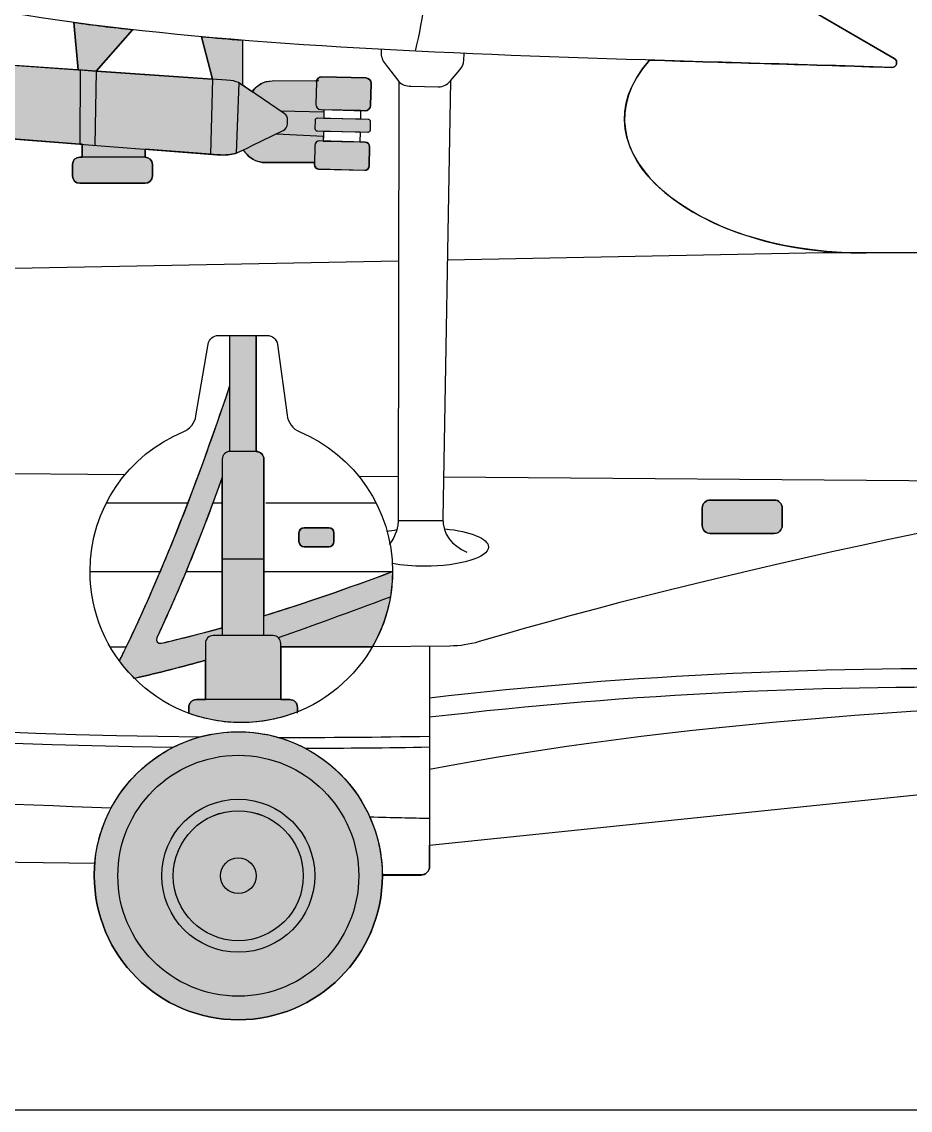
# Model space of a CAD drawing. Extents: x 65 to 351, y 40 to 244.
# Drawn here: x 127.58 to 141.74, y 197.93 to 215.28 of the extents above; entities that cross this region are included whole.
import ezdxf

# ---------------------------------------------------------------- set-up
doc = ezdxf.new("R2010")
doc.units = 0
doc.header["$MEASUREMENT"] = 0
doc.layers.add('4-VIEW', color=7, linetype='CONTINUOUS')
doc.layers.add('SOLIDS', color=7, linetype='CONTINUOUS')

# ---------------------------------------------------------------- blocks, each defined once
blk = doc.blocks.new('BLOCK_2')
at = {"layer": 'SOLIDS'}
h = blk.add_hatch(color=7, dxfattribs=at)
edge = h.paths.add_edge_path()
edge.add_spline(control_points=[(125.623, 214.233), (125.612, 214.202), (125.605, 214.171), (125.603, 214.138), (125.583, 213.863), (125.855, 213.616), (126.148, 213.529), (126.202, 213.513), (126.257, 213.502), (126.311, 213.498), (126.311, 213.498), (126.692, 213.469), (126.692, 213.469), (126.692, 213.469), (126.945, 213.449), (126.945, 213.449), (126.945, 213.449), (128.502, 213.329), (128.502, 213.329), (128.502, 213.329), (128.542, 213.326), (128.542, 213.326), (128.542, 213.326), (128.542, 213.121), (128.542, 213.121), (128.542, 213.121), (128.503, 213.121), (128.503, 213.121), (128.439, 213.121), (128.386, 213.068), (128.386, 213.004), (128.386, 213.004), (128.386, 212.821), (128.386, 212.821), (128.386, 212.757), (128.439, 212.704), (128.503, 212.704), (128.503, 212.704), (129.544, 212.704), (129.544, 212.704), (129.608, 212.704), (129.661, 212.757), (129.661, 212.821), (129.661, 212.821), (129.661, 213.004), (129.661, 213.004), (129.661, 213.068), (129.608, 213.121), (129.544, 213.121), (129.544, 213.121), (129.544, 213.248), (129.544, 213.248), (129.544, 213.248), (130.586, 213.168), (130.586, 213.168), (130.586, 213.168), (130.693, 213.159), (130.693, 213.159), (130.834, 213.149), (130.914, 213.157), (130.992, 213.184), (131.028, 213.197), (131.063, 213.213), (131.104, 213.233), (131.104, 213.233), (131.11, 213.236), (131.11, 213.236), (131.11, 213.236), (131.135, 213.199), (131.135, 213.199), (131.135, 213.199), (131.168, 213.163), (131.168, 213.163), (131.243, 213.08), (131.339, 213.036), (131.451, 213.036), (131.451, 213.036), (132.242, 213.035), (132.242, 213.035), (132.242, 213.035), (132.241, 213.004), (132.241, 213.004), (132.24, 212.963), (132.273, 212.928), (132.314, 212.927), (132.314, 212.927), (133.038, 212.91), (133.038, 212.91), (133.079, 212.909), (133.114, 212.942), (133.115, 212.983), (133.115, 212.983), (133.121, 213.286), (133.121, 213.286), (133.122, 213.327), (133.09, 213.361), (133.049, 213.362), (133.049, 213.362), (132.966, 213.364), (132.966, 213.364), (132.966, 213.364), (132.382, 213.378), (132.382, 213.378), (132.382, 213.378), (132.384, 213.454), (132.384, 213.454), (132.384, 213.454), (132.386, 213.531), (132.386, 213.531), (132.386, 213.531), (132.97, 213.518), (132.97, 213.518), (132.97, 213.518), (133.092, 213.514), (133.092, 213.514), (133.111, 213.514), (133.127, 213.53), (133.128, 213.549), (133.128, 213.549), (133.131, 213.692), (133.131, 213.692), (133.132, 213.711), (133.116, 213.728), (133.096, 213.728), (133.096, 213.728), (132.975, 213.731), (132.975, 213.731), (132.975, 213.731), (132.391, 213.744), (132.391, 213.744), (132.391, 213.744), (132.393, 213.843), (132.393, 213.843), (132.393, 213.843), (132.394, 213.876), (132.394, 213.876), (132.394, 213.876), (132.978, 213.863), (132.978, 213.863), (132.978, 213.863), (133.049, 213.861), (133.049, 213.861), (133.096, 213.86), (133.136, 213.898), (133.137, 213.945), (133.137, 213.945), (133.145, 214.296), (133.145, 214.296), (133.146, 214.343), (133.108, 214.383), (133.061, 214.384), (133.061, 214.384), (132.36, 214.4), (132.36, 214.4), (132.321, 214.401), (132.287, 214.376), (132.276, 214.34), (132.276, 214.34), (131.568, 214.336), (131.568, 214.336), (131.458, 214.335), (131.387, 214.301), (131.319, 214.241), (131.308, 214.231), (131.281, 214.196), (131.255, 214.161), (131.255, 214.161), (131.191, 214.205), (131.191, 214.205), (131.152, 214.231), (131.122, 214.253), (131.094, 214.271), (131.094, 214.271), (131.095, 214.984), (131.095, 214.984), (130.876, 215.002), (130.659, 215.021), (130.444, 215.04), (130.444, 215.04), (130.617, 214.365), (130.617, 214.365), (130.617, 214.365), (128.764, 214.493), (128.764, 214.493), (128.764, 214.493), (129.343, 215.152), (129.343, 215.152), (129.026, 215.188), (128.714, 215.226), (128.407, 215.267), (128.407, 215.267), (128.478, 214.512), (128.478, 214.512), (128.478, 214.512), (126.967, 214.617), (126.967, 214.617), (126.967, 214.617), (126.707, 214.635), (126.707, 214.635), (126.707, 214.635), (126.388, 214.657), (126.388, 214.657), (126.313, 214.662), (126.233, 214.654), (126.153, 214.635), (125.921, 214.579), (125.693, 214.429), (125.623, 214.233), (125.623, 214.233), (125.623, 214.233), (125.623, 214.233)], knot_values=[0, 0, 0, 0, 1, 1, 1, 2, 2, 2, 3, 3, 3, 4, 4, 4, 5, 5, 5, 6, 6, 6, 7, 7, 7, 8, 8, 8, 9, 9, 9, 10, 10, 10, 11, 11, 11, 12, 12, 12, 13, 13, 13, 14, 14, 14, 15, 15, 15, 16, 16, 16, 17, 17, 17, 18, 18, 18, 19, 19, 19, 20, 20, 20, 21, 21, 21, 22, 22, 22, 23, 23, 23, 24, 24, 24, 25, 25, 25, 26, 26, 26, 27, 27, 27, 28, 28, 28, 29, 29, 29, 30, 30, 30, 31, 31, 31, 32, 32, 32, 33, 33, 33, 34, 34, 34, 35, 35, 35, 36, 36, 36, 37, 37, 37, 38, 38, 38, 39, 39, 39, 40, 40, 40, 41, 41, 41, 42, 42, 42, 43, 43, 43, 44, 44, 44, 45, 45, 45, 46, 46, 46, 47, 47, 47, 48, 48, 48, 49, 49, 49, 50, 50, 50, 51, 51, 51, 52, 52, 52, 53, 53, 53, 54, 54, 54, 55, 55, 55, 56, 56, 56, 57, 57, 57, 58, 58, 58, 59, 59, 59, 60, 60, 60, 61, 61, 61, 62, 62, 62, 63, 63, 63, 64, 64, 64, 65, 65, 65, 66, 66, 66, 67, 67, 67, 68, 68, 68, 69, 69, 69, 70, 70, 70, 70], degree=3, periodic=1)
edge = h.paths.add_edge_path()
edge.add_spline(control_points=[(132.272, 214.316), (132.272, 214.324), (132.274, 214.332), (132.276, 214.34), (132.276, 214.34), (132.272, 214.316), (132.272, 214.316), (132.272, 214.316), (132.272, 214.316), (132.272, 214.316)], knot_values=[0, 0, 0, 0, 1, 1, 1, 2, 2, 2, 3, 3, 3, 3], degree=3, periodic=1)
edge = h.paths.add_edge_path()
edge.add_spline(control_points=[(131.035, 214.305), (131.055, 214.296), (131.074, 214.284), (131.094, 214.271), (131.094, 214.271), (131.093, 214.272), (131.092, 214.272), (131.092, 214.272), (131.035, 214.305), (131.035, 214.305), (131.035, 214.305), (131.035, 214.305), (131.035, 214.305)], knot_values=[0, 0, 0, 0, 1, 1, 1, 2, 2, 2, 3, 3, 3, 4, 4, 4, 4], degree=3, periodic=1)
h.paths.add_polyline_path([(128.764, 214.493), (128.478, 214.512), (128.509, 214.511)])
blk.add_lwpolyline([(128.764, 214.493), (128.478, 214.512), (128.509, 214.511), (128.764, 214.493)], dxfattribs=at)
for points, knots in [([(125.623, 214.233), (125.612, 214.202), (125.605, 214.171), (125.603, 214.138), (125.583, 213.863), (125.855, 213.616), (126.148, 213.529), (126.202, 213.513), (126.257, 213.502), (126.311, 213.498), (126.311, 213.498), (126.692, 213.469), (126.692, 213.469), (126.692, 213.469), (126.945, 213.449), (126.945, 213.449), (126.945, 213.449), (128.502, 213.329), (128.502, 213.329), (128.502, 213.329), (128.542, 213.326), (128.542, 213.326), (128.542, 213.326), (128.542, 213.121), (128.542, 213.121), (128.542, 213.121), (128.503, 213.121), (128.503, 213.121), (128.439, 213.121), (128.386, 213.068), (128.386, 213.004), (128.386, 213.004), (128.386, 212.821), (128.386, 212.821), (128.386, 212.757), (128.439, 212.704), (128.503, 212.704), (128.503, 212.704), (129.544, 212.704), (129.544, 212.704), (129.608, 212.704), (129.661, 212.757), (129.661, 212.821), (129.661, 212.821), (129.661, 213.004), (129.661, 213.004), (129.661, 213.068), (129.608, 213.121), (129.544, 213.121), (129.544, 213.121), (129.544, 213.248), (129.544, 213.248), (129.544, 213.248), (130.586, 213.168), (130.586, 213.168), (130.586, 213.168), (130.693, 213.159), (130.693, 213.159), (130.834, 213.149), (130.914, 213.157), (130.992, 213.184), (131.028, 213.197), (131.063, 213.213), (131.104, 213.233), (131.104, 213.233), (131.11, 213.236), (131.11, 213.236), (131.11, 213.236), (131.135, 213.199), (131.135, 213.199), (131.135, 213.199), (131.168, 213.163), (131.168, 213.163), (131.243, 213.08), (131.339, 213.036), (131.451, 213.036), (131.451, 213.036), (132.242, 213.035), (132.242, 213.035), (132.242, 213.035), (132.241, 213.004), (132.241, 213.004), (132.24, 212.963), (132.273, 212.928), (132.314, 212.927), (132.314, 212.927), (133.038, 212.91), (133.038, 212.91), (133.079, 212.909), (133.114, 212.942), (133.115, 212.983), (133.115, 212.983), (133.121, 213.286), (133.121, 213.286), (133.122, 213.327), (133.09, 213.361), (133.049, 213.362), (133.049, 213.362), (132.966, 213.364), (132.966, 213.364), (132.966, 213.364), (132.382, 213.378), (132.382, 213.378), (132.382, 213.378), (132.384, 213.454), (132.384, 213.454), (132.384, 213.454), (132.386, 213.531), (132.386, 213.531), (132.386, 213.531), (132.97, 213.518), (132.97, 213.518), (132.97, 213.518), (133.092, 213.514), (133.092, 213.514), (133.111, 213.514), (133.127, 213.53), (133.128, 213.549), (133.128, 213.549), (133.131, 213.692), (133.131, 213.692), (133.132, 213.711), (133.116, 213.728), (133.096, 213.728), (133.096, 213.728), (132.975, 213.731), (132.975, 213.731), (132.975, 213.731), (132.391, 213.744), (132.391, 213.744), (132.391, 213.744), (132.393, 213.843), (132.393, 213.843), (132.393, 213.843), (132.394, 213.876), (132.394, 213.876), (132.394, 213.876), (132.978, 213.863), (132.978, 213.863), (132.978, 213.863), (133.049, 213.861), (133.049, 213.861), (133.096, 213.86), (133.136, 213.898), (133.137, 213.945), (133.137, 213.945), (133.145, 214.296), (133.145, 214.296), (133.146, 214.343), (133.108, 214.383), (133.061, 214.384), (133.061, 214.384), (132.36, 214.4), (132.36, 214.4), (132.321, 214.401), (132.287, 214.376), (132.276, 214.34), (132.276, 214.34), (131.568, 214.336), (131.568, 214.336), (131.458, 214.335), (131.387, 214.301), (131.319, 214.241), (131.308, 214.231), (131.281, 214.196), (131.255, 214.161), (131.255, 214.161), (131.191, 214.205), (131.191, 214.205), (131.152, 214.231), (131.122, 214.253), (131.094, 214.271), (131.094, 214.271), (131.095, 214.984), (131.095, 214.984), (130.876, 215.002), (130.659, 215.021), (130.444, 215.04), (130.444, 215.04), (130.617, 214.365), (130.617, 214.365), (130.617, 214.365), (128.764, 214.493), (128.764, 214.493), (128.764, 214.493), (129.343, 215.152), (129.343, 215.152), (129.026, 215.188), (128.714, 215.226), (128.407, 215.267), (128.407, 215.267), (128.478, 214.512), (128.478, 214.512), (128.478, 214.512), (126.967, 214.617), (126.967, 214.617), (126.967, 214.617), (126.707, 214.635), (126.707, 214.635), (126.707, 214.635), (126.388, 214.657), (126.388, 214.657), (126.313, 214.662), (126.233, 214.654), (126.153, 214.635), (125.921, 214.579), (125.693, 214.429), (125.623, 214.233), (125.623, 214.233), (125.623, 214.233), (125.623, 214.233)], [0, 0, 0, 0, 1, 1, 1, 2, 2, 2, 3, 3, 3, 4, 4, 4, 5, 5, 5, 6, 6, 6, 7, 7, 7, 8, 8, 8, 9, 9, 9, 10, 10, 10, 11, 11, 11, 12, 12, 12, 13, 13, 13, 14, 14, 14, 15, 15, 15, 16, 16, 16, 17, 17, 17, 18, 18, 18, 19, 19, 19, 20, 20, 20, 21, 21, 21, 22, 22, 22, 23, 23, 23, 24, 24, 24, 25, 25, 25, 26, 26, 26, 27, 27, 27, 28, 28, 28, 29, 29, 29, 30, 30, 30, 31, 31, 31, 32, 32, 32, 33, 33, 33, 34, 34, 34, 35, 35, 35, 36, 36, 36, 37, 37, 37, 38, 38, 38, 39, 39, 39, 40, 40, 40, 41, 41, 41, 42, 42, 42, 43, 43, 43, 44, 44, 44, 45, 45, 45, 46, 46, 46, 47, 47, 47, 48, 48, 48, 49, 49, 49, 50, 50, 50, 51, 51, 51, 52, 52, 52, 53, 53, 53, 54, 54, 54, 55, 55, 55, 56, 56, 56, 57, 57, 57, 58, 58, 58, 59, 59, 59, 60, 60, 60, 61, 61, 61, 62, 62, 62, 63, 63, 63, 64, 64, 64, 65, 65, 65, 66, 66, 66, 67, 67, 67, 68, 68, 68, 69, 69, 69, 70, 70, 70, 70]), ([(131.035, 214.305), (131.055, 214.296), (131.074, 214.284), (131.094, 214.271), (131.094, 214.271), (131.093, 214.272), (131.092, 214.272), (131.092, 214.272), (131.035, 214.305), (131.035, 214.305), (131.035, 214.305), (131.035, 214.305), (131.035, 214.305)], [0, 0, 0, 0, 1, 1, 1, 2, 2, 2, 3, 3, 3, 4, 4, 4, 4]), ([(132.272, 214.316), (132.272, 214.324), (132.274, 214.332), (132.276, 214.34), (132.276, 214.34), (132.272, 214.316), (132.272, 214.316), (132.272, 214.316), (132.272, 214.316), (132.272, 214.316)], [0, 0, 0, 0, 1, 1, 1, 2, 2, 2, 3, 3, 3, 3])]:
    blk.add_open_spline(points, degree=3, knots=knots, dxfattribs=at)

msp = doc.modelspace()

# ---------------------------------------------------------------- hatches: boundary and pattern name
at = {"layer": 'SOLIDS'}
h = msp.add_hatch(color=7, dxfattribs=at)
edge = h.paths.add_edge_path()
edge.add_spline(control_points=[(130.773, 208.018), (130.773, 208.018), (130.773, 207.612), (130.773, 207.612), (130.773, 207.612), (130.773, 206.721), (130.773, 206.721), (130.773, 206.721), (130.773, 206.52), (130.773, 206.52), (130.773, 206.52), (130.773, 205.617), (130.773, 205.617), (130.471, 205.537), (130.082, 205.439), (129.799, 205.374), (129.749, 205.363), (129.707, 205.414), (129.729, 205.46), (129.896, 205.814), (130.05, 206.167), (130.197, 206.52), (130.346, 206.883), (130.487, 207.246), (130.624, 207.612), (130.674, 207.747), (130.724, 207.882), (130.773, 208.018), (130.773, 208.018), (130.773, 208.018), (130.773, 208.018)], knot_values=[0, 0, 0, 0, 1, 1, 1, 2, 2, 2, 3, 3, 3, 4, 4, 4, 5, 5, 5, 6, 6, 6, 7, 7, 7, 8, 8, 8, 9, 9, 9, 10, 10, 10, 10], degree=3, periodic=1)
edge = h.paths.add_edge_path()
edge.add_spline(control_points=[(130.506, 205.103), (130.506, 205.103), (130.504, 204.476), (130.504, 204.476), (130.504, 204.476), (130.362, 204.476), (130.362, 204.476), (130.295, 204.476), (130.24, 204.421), (130.24, 204.353), (130.24, 204.353), (130.24, 204.258), (130.24, 204.258), (130.5, 204.162), (130.782, 204.109), (131.076, 204.109), (131.392, 204.109), (131.694, 204.17), (131.971, 204.281), (131.971, 204.281), (131.971, 204.353), (131.971, 204.353), (131.971, 204.421), (131.915, 204.476), (131.848, 204.476), (131.848, 204.476), (131.706, 204.476), (131.706, 204.476), (131.706, 204.476), (131.706, 205.316), (131.706, 205.316), (131.706, 205.316), (133.16, 205.316), (133.16, 205.316), (133.16, 205.316), (133.164, 205.316), (133.164, 205.316), (133.304, 205.558), (133.403, 205.828), (133.452, 206.114), (133.474, 206.245), (133.486, 206.379), (133.486, 206.516), (132.768, 206.249), (132.108, 206.018), (131.437, 205.813), (131.437, 205.813), (131.437, 206.52), (131.437, 206.52), (131.437, 206.52), (131.437, 206.721), (131.437, 206.721), (131.437, 206.721), (131.437, 208.306), (131.437, 208.306), (131.437, 208.374), (131.382, 208.429), (131.314, 208.429), (131.314, 208.429), (131.314, 210.281), (131.314, 210.281), (131.314, 210.281), (130.896, 210.281), (130.896, 210.281), (130.896, 210.281), (130.896, 209.483), (130.896, 209.483), (130.686, 208.858), (130.465, 208.234), (130.227, 207.612), (130.086, 207.247), (129.94, 206.883), (129.786, 206.52), (129.616, 206.117), (129.435, 205.716), (129.243, 205.316), (129.207, 205.241), (129.171, 205.166), (129.134, 205.092), (129.206, 204.994), (129.286, 204.901), (129.372, 204.815), (129.78, 204.907), (130.152, 205.003), (130.506, 205.103)], knot_values=[0, 0, 0, 0, 1, 1, 1, 2, 2, 2, 3, 3, 3, 4, 4, 4, 5, 5, 5, 6, 6, 6, 7, 7, 7, 8, 8, 8, 9, 9, 9, 10, 10, 10, 11, 11, 11, 12, 12, 12, 13, 13, 13, 14, 14, 14, 15, 15, 15, 16, 16, 16, 17, 17, 17, 18, 18, 18, 19, 19, 19, 20, 20, 20, 21, 21, 21, 22, 22, 22, 23, 23, 23, 24, 24, 24, 25, 25, 25, 26, 26, 26, 27, 27, 27, 28, 28, 28, 28], degree=3, periodic=1)
h = msp.add_hatch(color=7, dxfattribs=at)
edge = h.paths.add_edge_path()
edge.add_spline(control_points=[(139.57, 207.657), (139.57, 207.657), (138.55, 207.657), (138.55, 207.657), (138.48, 207.657), (138.423, 207.6), (138.423, 207.53), (138.423, 207.53), (138.423, 207.25), (138.423, 207.25), (138.423, 207.181), (138.48, 207.123), (138.55, 207.123), (138.55, 207.123), (139.57, 207.123), (139.57, 207.123), (139.64, 207.123), (139.697, 207.181), (139.697, 207.25), (139.697, 207.25), (139.697, 207.53), (139.697, 207.53), (139.697, 207.6), (139.64, 207.657), (139.57, 207.657)], knot_values=[0, 0, 0, 0, 1, 1, 1, 2, 2, 2, 3, 3, 3, 4, 4, 4, 5, 5, 5, 6, 6, 6, 7, 7, 7, 8, 8, 8, 8], degree=3, periodic=1)
h = msp.add_hatch(color=7, dxfattribs=at)
edge = h.paths.add_edge_path()
edge.add_spline(control_points=[(132.469, 207.216), (132.469, 207.216), (132.078, 207.216), (132.078, 207.216), (132.032, 207.216), (131.995, 207.178), (131.995, 207.132), (131.995, 207.132), (131.995, 206.995), (131.995, 206.995), (131.995, 206.949), (132.032, 206.911), (132.078, 206.911), (132.078, 206.911), (132.469, 206.911), (132.469, 206.911), (132.516, 206.911), (132.553, 206.949), (132.553, 206.995), (132.553, 206.995), (132.553, 207.132), (132.553, 207.132), (132.553, 207.178), (132.516, 207.216), (132.469, 207.216)], knot_values=[0, 0, 0, 0, 1, 1, 1, 2, 2, 2, 3, 3, 3, 4, 4, 4, 5, 5, 5, 6, 6, 6, 7, 7, 7, 8, 8, 8, 8], degree=3, periodic=1)
h = msp.add_hatch(color=7, dxfattribs=at)
edge = h.paths.add_edge_path()
edge.add_spline(control_points=[(131.029, 203.964), (130.818, 203.964), (130.613, 203.935), (130.419, 203.882), (130.269, 203.841), (130.126, 203.785), (129.99, 203.716), (129.57, 203.502), (129.225, 203.164), (129.003, 202.75), (128.861, 202.483), (128.769, 202.185), (128.742, 201.869), (128.736, 201.803), (128.733, 201.736), (128.733, 201.668), (128.733, 200.401), (129.761, 199.373), (131.029, 199.373), (132.296, 199.373), (133.324, 200.401), (133.324, 201.668), (133.324, 201.672), (133.324, 201.676), (133.324, 201.68), (133.322, 202.011), (133.25, 202.325), (133.123, 202.608), (132.912, 203.078), (132.548, 203.463), (132.094, 203.701), (131.96, 203.773), (131.817, 203.83), (131.668, 203.873), (131.465, 203.932), (131.251, 203.964), (131.029, 203.964)], knot_values=[0, 0, 0, 0, 1, 1, 1, 2, 2, 2, 3, 3, 3, 4, 4, 4, 5, 5, 5, 6, 6, 6, 7, 7, 7, 8, 8, 8, 9, 9, 9, 10, 10, 10, 11, 11, 11, 12, 12, 12, 12], degree=3, periodic=1)
h = msp.add_hatch(color=7, dxfattribs=at)
edge = h.paths.add_edge_path()
edge.add_spline(control_points=[(131.029, 202.704), (130.456, 202.704), (129.993, 202.241), (129.993, 201.668), (129.993, 201.096), (130.456, 200.633), (131.029, 200.633), (131.601, 200.633), (132.064, 201.096), (132.064, 201.668), (132.064, 202.241), (131.601, 202.704), (131.029, 202.704)], knot_values=[0, 0, 0, 0, 1, 1, 1, 2, 2, 2, 3, 3, 3, 4, 4, 4, 4], degree=3, periodic=1)

# ---------------------------------------------------------------- linework, layer by layer
at = {"layer": '4-VIEW', "color": 7}
for points in [[(128.407, 215.268), (128.478, 214.513)], [(128.764, 214.493), (129.343, 215.152)], [(130.444, 215.041), (130.617, 214.365)], [(131.095, 214.985), (131.094, 214.271)], [(128.509, 214.511), (128.502, 213.329)], [(128.764, 214.493), (128.742, 213.311)], [(130.617, 214.365), (130.585, 213.168)], [(131.035, 214.306), (130.992, 213.185)], [(131.701, 213.859), (132.393, 213.843)], [(132.394, 213.877), (132.391, 213.745)], [(132.977, 213.863), (132.974, 213.731)], [(131.635, 213.493), (132.384, 213.455)], [(132.386, 213.531), (132.382, 213.378)], [(132.969, 213.518), (132.966, 213.364)], [(128.542, 213.326), (128.542, 213.121)], [(129.544, 213.121), (129.544, 213.249)], [(133.584, 211.465), (126.905, 211.336)], [(143.274, 211.597), (140.343, 211.594), (134.36, 211.48)], [(130.896, 208.43), (130.896, 210.281)], [(131.314, 208.43), (131.314, 210.281)], [(126.844, 208.084), (129.227, 208.066)], [(132.948, 208.037), (133.576, 208.032)], [(134.299, 208.026), (142.39, 207.963)], [(128.927, 207.612), (130.227, 207.612)], [(130.623, 207.612), (130.773, 207.612)], [(131.466, 207.612), (133.222, 207.612)], [(133.574, 207.333), (134.288, 207.333)], [(130.773, 206.721), (131.437, 206.721)], [(128.666, 206.52), (129.786, 206.52)], [(130.197, 206.52), (130.773, 206.52)], [(131.437, 206.52), (133.486, 206.52)], [(128.988, 205.316), (129.243, 205.316)], [(131.706, 205.316), (133.16, 205.316)], [(181.752, 197.932), (103.375, 197.932)]]:
    msp.add_lwpolyline(points, dxfattribs=at)
for points, knots in [([(137.387, 216.808), (137.659, 216.781), (137.887, 216.784), (138.132, 216.641), (138.132, 216.641), (141.482, 214.694), (141.482, 214.694), (141.551, 214.654), (141.52, 214.548), (141.441, 214.55), (135.144, 214.769), (127.85, 214.757), (123.786, 216.339), (123.267, 216.541), (124.186, 217.421), (124.94, 218.034)], [0, 0, 0, 0, 1, 1, 1, 2, 2, 2, 3, 3, 3, 4, 4, 4, 5, 5, 5, 5]), ([(133.306, 214.838), (133.306, 214.838), (133.306, 214.773), (133.306, 214.773), (133.306, 214.7), (133.339, 214.644), (133.384, 214.587), (133.384, 214.587), (133.589, 214.326), (133.589, 214.326), (133.634, 214.269), (133.704, 214.253), (133.777, 214.251), (133.777, 214.251), (134.215, 214.243), (134.215, 214.243), (134.293, 214.241), (134.36, 214.275), (134.41, 214.335), (134.41, 214.335), (134.56, 214.512), (134.56, 214.512), (134.599, 214.558), (134.619, 214.609), (134.622, 214.669), (134.622, 214.669), (134.626, 214.774), (134.626, 214.774)], [0, 0, 0, 0, 1, 1, 1, 2, 2, 2, 3, 3, 3, 4, 4, 4, 5, 5, 5, 6, 6, 6, 7, 7, 7, 8, 8, 8, 9, 9, 9, 9]), ([(125.603, 214.138), (125.626, 214.451), (126.062, 214.68), (126.387, 214.657), (126.387, 214.657), (130.842, 214.35), (130.842, 214.35), (131.019, 214.337), (131.05, 214.301), (131.191, 214.205), (131.191, 214.205), (131.761, 213.818), (131.761, 213.818), (131.797, 213.794), (131.816, 213.756), (131.815, 213.712), (131.815, 213.712), (131.812, 213.651), (131.812, 213.651), (131.811, 213.605), (131.785, 213.565), (131.743, 213.545), (131.743, 213.545), (131.249, 213.307), (131.249, 213.307), (131.009, 213.19), (130.966, 213.139), (130.693, 213.16), (130.693, 213.16), (126.311, 213.498), (126.311, 213.498), (125.967, 213.525), (125.579, 213.812), (125.603, 214.138), (125.603, 214.138), (125.603, 214.138), (125.603, 214.138)], [0, 0, 0, 0, 1, 1, 1, 2, 2, 2, 3, 3, 3, 4, 4, 4, 5, 5, 5, 6, 6, 6, 7, 7, 7, 8, 8, 8, 9, 9, 9, 10, 10, 10, 11, 11, 11, 12, 12, 12, 12]), ([(131.253, 214.174), (131.344, 214.276), (131.422, 214.335), (131.568, 214.336), (131.568, 214.336), (132.311, 214.341), (132.311, 214.341)], [0, 0, 0, 0, 1, 1, 1, 2, 2, 2, 2]), ([(132.36, 214.4), (132.36, 214.4), (133.061, 214.384), (133.061, 214.384), (133.108, 214.383), (133.146, 214.343), (133.145, 214.296), (133.145, 214.296), (133.137, 213.946), (133.137, 213.946), (133.136, 213.898), (133.096, 213.86), (133.049, 213.861), (133.049, 213.861), (132.348, 213.878), (132.348, 213.878), (132.3, 213.879), (132.263, 213.919), (132.264, 213.966), (132.264, 213.966), (132.272, 214.316), (132.272, 214.316), (132.273, 214.364), (132.313, 214.402), (132.36, 214.4), (132.36, 214.4), (132.36, 214.4), (132.36, 214.4)], [0, 0, 0, 0, 1, 1, 1, 2, 2, 2, 3, 3, 3, 4, 4, 4, 5, 5, 5, 6, 6, 6, 7, 7, 7, 8, 8, 8, 9, 9, 9, 9]), ([(133.589, 214.326), (133.589, 214.326), (133.575, 207.384), (133.575, 207.384), (133.575, 207.19), (133.55, 207.12), (133.433, 206.949)], [0, 0, 0, 0, 1, 1, 1, 2, 2, 2, 2]), ([(134.41, 214.335), (134.41, 214.335), (134.288, 207.369), (134.288, 207.369), (134.283, 207.109), (134.431, 206.933), (134.671, 206.828)], [0, 0, 0, 0, 1, 1, 1, 2, 2, 2, 2]), ([(132.289, 213.534), (132.289, 213.534), (133.092, 213.515), (133.092, 213.515), (133.111, 213.515), (133.127, 213.53), (133.128, 213.549), (133.128, 213.549), (133.131, 213.692), (133.131, 213.692), (133.131, 213.712), (133.116, 213.728), (133.096, 213.728), (133.096, 213.728), (132.294, 213.747), (132.294, 213.747), (132.274, 213.747), (132.258, 213.732), (132.258, 213.713), (132.258, 213.713), (132.254, 213.57), (132.254, 213.57), (132.254, 213.55), (132.269, 213.534), (132.289, 213.534), (132.289, 213.534), (132.289, 213.534), (132.289, 213.534)], [0, 0, 0, 0, 1, 1, 1, 2, 2, 2, 3, 3, 3, 4, 4, 4, 5, 5, 5, 6, 6, 6, 7, 7, 7, 8, 8, 8, 9, 9, 9, 9]), ([(132.325, 213.379), (132.325, 213.379), (133.049, 213.362), (133.049, 213.362), (133.09, 213.361), (133.122, 213.327), (133.121, 213.286), (133.121, 213.286), (133.114, 212.983), (133.114, 212.983), (133.113, 212.943), (133.079, 212.91), (133.038, 212.911), (133.038, 212.911), (132.314, 212.927), (132.314, 212.927), (132.273, 212.929), (132.24, 212.963), (132.241, 213.004), (132.241, 213.004), (132.248, 213.307), (132.248, 213.307), (132.249, 213.348), (132.283, 213.38), (132.325, 213.379), (132.325, 213.379), (132.325, 213.379), (132.325, 213.379)], [0, 0, 0, 0, 1, 1, 1, 2, 2, 2, 3, 3, 3, 4, 4, 4, 5, 5, 5, 6, 6, 6, 7, 7, 7, 8, 8, 8, 9, 9, 9, 9]), ([(131.104, 213.234), (131.104, 213.234), (131.168, 213.163), (131.168, 213.163), (131.242, 213.08), (131.339, 213.037), (131.451, 213.036), (131.451, 213.036), (132.242, 213.032), (132.242, 213.032)], [0, 0, 0, 0, 1, 1, 1, 2, 2, 2, 3, 3, 3, 3]), ([(128.503, 213.121), (128.503, 213.121), (129.544, 213.121), (129.544, 213.121), (129.608, 213.121), (129.661, 213.069), (129.661, 213.004), (129.661, 213.004), (129.661, 212.821), (129.661, 212.821), (129.661, 212.757), (129.608, 212.705), (129.544, 212.705), (129.544, 212.705), (128.503, 212.705), (128.503, 212.705), (128.438, 212.705), (128.386, 212.757), (128.386, 212.821), (128.386, 212.821), (128.386, 213.004), (128.386, 213.004), (128.386, 213.069), (128.438, 213.121), (128.503, 213.121), (128.503, 213.121), (128.503, 213.121), (128.503, 213.121)], [0, 0, 0, 0, 1, 1, 1, 2, 2, 2, 3, 3, 3, 4, 4, 4, 5, 5, 5, 6, 6, 6, 7, 7, 7, 8, 8, 8, 9, 9, 9, 9]), ([(134.076, 202.158), (134.076, 202.158), (152.681, 204.081), (152.681, 204.081), (152.83, 204.096), (152.942, 204.219), (152.943, 204.368), (152.943, 204.368), (153.001, 210.742), (153.001, 210.742)], [0, 0, 0, 0, 1, 1, 1, 2, 2, 2, 3, 3, 3, 3]), ([(110.708, 210.43), (110.708, 210.43), (105.719, 210.399), (105.719, 210.399), (105.179, 210.396), (105.368, 209.127), (104.878, 208.886), (104.424, 208.662), (104.003, 208.422), (103.617, 208.163), (103.49, 208.078), (103.44, 207.92), (103.496, 207.777), (103.667, 207.34), (103.847, 206.94), (104.037, 206.575), (104.054, 206.543), (104.086, 206.524), (104.123, 206.526), (109.222, 206.747), (115.985, 204.053), (130.419, 203.882)], [0, 0, 0, 0, 1, 1, 1, 2, 2, 2, 3, 3, 3, 4, 4, 4, 5, 5, 5, 6, 6, 6, 7, 7, 7, 7]), ([(167.118, 210.465), (155.223, 209.737), (142.361, 207.624), (134.867, 205.4), (134.707, 205.352), (134.565, 205.331), (134.399, 205.329), (134.399, 205.329), (133.16, 205.316), (133.16, 205.316)], [0, 0, 0, 0, 1, 1, 1, 2, 2, 2, 3, 3, 3, 3]), ([(131.076, 204.109), (132.407, 204.109), (133.486, 205.189), (133.486, 206.52), (133.486, 207.519), (132.877, 208.377), (132.01, 208.742), (131.895, 208.79), (131.822, 208.889), (131.806, 209.011), (131.806, 209.011), (131.652, 210.135), (131.652, 210.135), (131.641, 210.219), (131.57, 210.281), (131.485, 210.281), (131.485, 210.281), (130.714, 210.281), (130.714, 210.281), (130.631, 210.281), (130.561, 210.222), (130.547, 210.14), (130.547, 210.14), (130.354, 209.001), (130.354, 209.001), (130.334, 208.883), (130.261, 208.791), (130.15, 208.745), (129.279, 208.382), (128.666, 207.523), (128.666, 206.52), (128.666, 205.189), (129.745, 204.109), (131.076, 204.109), (131.076, 204.109), (131.076, 204.109), (131.076, 204.109)], [0, 0, 0, 0, 1, 1, 1, 2, 2, 2, 3, 3, 3, 4, 4, 4, 5, 5, 5, 6, 6, 6, 7, 7, 7, 8, 8, 8, 9, 9, 9, 10, 10, 10, 11, 11, 11, 12, 12, 12, 12]), ([(131.437, 205.495), (131.437, 205.495), (131.437, 208.307), (131.437, 208.307), (131.437, 208.375), (131.382, 208.43), (131.314, 208.43), (131.314, 208.43), (130.896, 208.43), (130.896, 208.43), (130.828, 208.43), (130.773, 208.375), (130.773, 208.307), (130.773, 208.307), (130.773, 205.495), (130.773, 205.495)], [0, 0, 0, 0, 1, 1, 1, 2, 2, 2, 3, 3, 3, 4, 4, 4, 5, 5, 5, 5]), ([(130.773, 208.019), (130.46, 207.157), (130.13, 206.313), (129.729, 205.46), (129.707, 205.414), (129.748, 205.363), (129.799, 205.374), (130.13, 205.451), (130.449, 205.532), (130.762, 205.618)], [0, 0, 0, 0, 1, 1, 1, 2, 2, 2, 3, 3, 3, 3]), ([(138.55, 207.657), (138.55, 207.657), (139.57, 207.657), (139.57, 207.657), (139.64, 207.657), (139.697, 207.6), (139.697, 207.53), (139.697, 207.53), (139.697, 207.251), (139.697, 207.251), (139.697, 207.181), (139.64, 207.124), (139.57, 207.124), (139.57, 207.124), (138.55, 207.124), (138.55, 207.124), (138.48, 207.124), (138.423, 207.181), (138.423, 207.251), (138.423, 207.251), (138.423, 207.53), (138.423, 207.53), (138.423, 207.6), (138.48, 207.657), (138.55, 207.657), (138.55, 207.657), (138.55, 207.657), (138.55, 207.657)], [0, 0, 0, 0, 1, 1, 1, 2, 2, 2, 3, 3, 3, 4, 4, 4, 5, 5, 5, 6, 6, 6, 7, 7, 7, 8, 8, 8, 9, 9, 9, 9]), ([(132.078, 207.216), (132.078, 207.216), (132.469, 207.216), (132.469, 207.216), (132.515, 207.216), (132.553, 207.178), (132.553, 207.133), (132.553, 207.133), (132.553, 206.995), (132.553, 206.995), (132.553, 206.949), (132.515, 206.912), (132.469, 206.912), (132.469, 206.912), (132.078, 206.912), (132.078, 206.912), (132.032, 206.912), (131.995, 206.949), (131.995, 206.995), (131.995, 206.995), (131.995, 207.133), (131.995, 207.133), (131.995, 207.178), (132.032, 207.216), (132.078, 207.216), (132.078, 207.216), (132.078, 207.216), (132.078, 207.216)], [0, 0, 0, 0, 1, 1, 1, 2, 2, 2, 3, 3, 3, 4, 4, 4, 5, 5, 5, 6, 6, 6, 7, 7, 7, 8, 8, 8, 9, 9, 9, 9]), ([(134.321, 207.198), (134.725, 207.157), (135.016, 207.043), (135.016, 206.908), (135.016, 206.739), (134.559, 206.602), (133.996, 206.602), (133.81, 206.602), (133.636, 206.617), (133.486, 206.643)], [0, 0, 0, 0, 1, 1, 1, 2, 2, 2, 3, 3, 3, 3]), ([(109.31, 203.944), (111.317, 203.525), (113.401, 203.22), (115.514, 202.96), (115.568, 202.954), (115.607, 202.909), (115.608, 202.855), (115.608, 202.855), (115.623, 202.069), (115.623, 202.069), (115.625, 202.005), (115.571, 201.954), (115.506, 201.96), (113.649, 202.123), (110.769, 202.277), (109.119, 202.74), (106.751, 203.405), (105.295, 204.382), (104.228, 206.227), (104.194, 206.288), (104.235, 206.363), (104.305, 206.366), (109.343, 206.545), (115.952, 203.934), (129.99, 203.716)], [0, 0, 0, 0, 1, 1, 1, 2, 2, 2, 3, 3, 3, 4, 4, 4, 5, 5, 5, 6, 6, 6, 7, 7, 7, 8, 8, 8, 8]), ([(131.706, 204.477), (131.706, 204.477), (131.706, 205.372), (131.706, 205.372), (131.706, 205.44), (131.651, 205.495), (131.583, 205.495), (131.583, 205.495), (130.627, 205.495), (130.627, 205.495), (130.559, 205.495), (130.504, 205.44), (130.504, 205.372), (130.504, 205.372), (130.504, 204.477), (130.504, 204.477)], [0, 0, 0, 0, 1, 1, 1, 2, 2, 2, 3, 3, 3, 4, 4, 4, 5, 5, 5, 5]), ([(134.076, 205.326), (134.076, 205.326), (134.076, 201.819), (134.076, 201.819), (134.076, 201.743), (134.014, 201.681), (133.937, 201.681), (133.937, 201.681), (133.323, 201.681), (133.323, 201.681)], [0, 0, 0, 0, 1, 1, 1, 2, 2, 2, 3, 3, 3, 3]), ([(131.971, 204.259), (131.971, 204.259), (131.971, 204.354), (131.971, 204.354), (131.971, 204.422), (131.915, 204.477), (131.848, 204.477), (131.848, 204.477), (130.362, 204.477), (130.362, 204.477), (130.295, 204.477), (130.24, 204.422), (130.24, 204.354), (130.24, 204.354), (130.24, 204.259), (130.24, 204.259)], [0, 0, 0, 0, 1, 1, 1, 2, 2, 2, 3, 3, 3, 4, 4, 4, 5, 5, 5, 5]), ([(131.029, 199.374), (132.296, 199.374), (133.323, 200.401), (133.323, 201.669), (133.323, 202.936), (132.296, 203.964), (131.029, 203.964), (129.761, 203.964), (128.733, 202.936), (128.733, 201.669), (128.733, 200.401), (129.761, 199.374), (131.029, 199.374), (131.029, 199.374), (131.029, 199.374), (131.029, 199.374)], [0, 0, 0, 0, 1, 1, 1, 2, 2, 2, 3, 3, 3, 4, 4, 4, 5, 5, 5, 5]), ([(131.029, 199.749), (132.088, 199.749), (132.948, 200.609), (132.948, 201.669), (132.948, 202.729), (132.088, 203.589), (131.029, 203.589), (129.968, 203.589), (129.109, 202.729), (129.109, 201.669), (129.109, 200.609), (129.968, 199.749), (131.029, 199.749), (131.029, 199.749), (131.029, 199.749), (131.029, 199.749)], [0, 0, 0, 0, 1, 1, 1, 2, 2, 2, 3, 3, 3, 4, 4, 4, 5, 5, 5, 5]), ([(131.029, 200.45), (131.702, 200.45), (132.247, 200.996), (132.247, 201.669), (132.247, 202.342), (131.702, 202.888), (131.029, 202.888), (130.355, 202.888), (129.809, 202.342), (129.809, 201.669), (129.809, 200.996), (130.355, 200.45), (131.029, 200.45), (131.029, 200.45), (131.029, 200.45), (131.029, 200.45)], [0, 0, 0, 0, 1, 1, 1, 2, 2, 2, 3, 3, 3, 4, 4, 4, 5, 5, 5, 5]), ([(131.029, 200.633), (131.6, 200.633), (132.064, 201.097), (132.064, 201.669), (132.064, 202.241), (131.6, 202.705), (131.029, 202.705), (130.456, 202.705), (129.993, 202.241), (129.993, 201.669), (129.993, 201.097), (130.456, 200.633), (131.029, 200.633), (131.029, 200.633), (131.029, 200.633), (131.029, 200.633)], [0, 0, 0, 0, 1, 1, 1, 2, 2, 2, 3, 3, 3, 4, 4, 4, 5, 5, 5, 5]), ([(131.029, 201.384), (131.185, 201.384), (131.313, 201.512), (131.313, 201.669), (131.313, 201.826), (131.185, 201.953), (131.029, 201.953), (130.871, 201.953), (130.744, 201.826), (130.744, 201.669), (130.744, 201.512), (130.871, 201.384), (131.029, 201.384), (131.029, 201.384), (131.029, 201.384), (131.029, 201.384)], [0, 0, 0, 0, 1, 1, 1, 2, 2, 2, 3, 3, 3, 4, 4, 4, 5, 5, 5, 5])]:
    msp.add_open_spline(points, degree=3, knots=knots, dxfattribs=at)
for points in [[(134.114, 216.456), (134.052, 215.907), (133.976, 215.359), (133.846, 214.81)], [(137.58, 214.668), (136.273, 213.178), (138.392, 211.557), (141.034, 211.595)], [(129.134, 205.092), (129.848, 206.54), (130.399, 208.009), (130.896, 209.483)], [(133.395, 207.155), (133.447, 207.167), (133.501, 207.177), (133.559, 207.185)], [(131.43, 205.812), (132.103, 206.017), (132.765, 206.249), (133.486, 206.517)], [(131.668, 205.467), (132.237, 205.661), (132.803, 205.874), (133.452, 206.115)], [(134.076, 204.504), (140.583, 205.269), (146.815, 205.012), (152.943, 204.368)], [(129.372, 204.816), (129.779, 204.908), (130.152, 205.003), (130.505, 205.103)], [(134.076, 204.199), (140.583, 204.964), (146.591, 204.731), (152.718, 204.087)], [(134.076, 203.366), (137.715, 204.083), (142.78, 204.47), (147.74, 204.509)], [(131.668, 203.874), (132.455, 203.872), (133.244, 203.878), (134.076, 203.893)], [(132.094, 203.702), (132.746, 203.703), (133.393, 203.709), (134.076, 203.721)], [(120.28, 203.175), (122.055, 203.045), (125.741, 202.876), (129.003, 202.75)], [(133.123, 202.609), (133.486, 202.598), (133.797, 202.591), (134.076, 202.585)], [(115.62, 202.232), (119.986, 202.026), (124.362, 201.926), (128.742, 201.869)]]:
    msp.add_open_spline(points, degree=3, dxfattribs=at)
at = {"layer": 'SOLIDS'}
for points, knots in [([(121.557, 211.777), (121.561, 211.777), (121.565, 211.777), (121.569, 211.777), (123.314, 211.776), (123.751, 212.749), (124.096, 214.235), (123.902, 214.236), (123.708, 214.238), (123.513, 214.24), (123.513, 214.24), (123.512, 214.091), (123.512, 214.091), (123.508, 213.696), (123.185, 213.376), (122.79, 213.376), (122.79, 213.376), (121.725, 213.376), (121.725, 213.376), (121.725, 213.376), (121.516, 213.376), (121.516, 213.376), (121.119, 213.376), (120.795, 213.701), (120.795, 214.098), (120.795, 214.098), (120.795, 214.3), (120.795, 214.3), (120.153, 214.321), (119.513, 214.348), (118.877, 214.382), (118.706, 214.391), (118.535, 214.4), (118.364, 214.41), (117.909, 214.436), (117.536, 214.812), (117.538, 215.269), (117.538, 215.269), (117.546, 217.154), (117.546, 217.154), (117.546, 217.154), (117.272, 217.154), (117.272, 217.154), (117.272, 217.095), (117.224, 217.048), (117.165, 217.048), (117.165, 217.048), (117.111, 217.048), (117.111, 217.048), (117.169, 216.017), (116.977, 214.539), (116.798, 213.476), (116.795, 213.455), (116.738, 213.455), (116.737, 213.475), (116.643, 214.525), (116.479, 215.804), (116.611, 217.048), (116.553, 217.048), (116.505, 217.095), (116.505, 217.154), (116.505, 217.154), (116.505, 217.175), (116.505, 217.175), (116.505, 217.175), (115.821, 217.175), (115.821, 217.175), (115.487, 217.175), (115.491, 217.718), (115.821, 217.718), (115.821, 217.718), (116.505, 217.718), (116.505, 217.718), (116.505, 217.718), (116.505, 217.738), (116.505, 217.738), (116.505, 217.797), (116.553, 217.845), (116.611, 217.845), (116.611, 217.845), (116.695, 217.845), (116.695, 217.845), (116.645, 220.163), (117.005, 222.34), (117.168, 224.296), (117.171, 224.334), (117.227, 224.333), (117.229, 224.296), (117.338, 222.315), (117.245, 219.766), (117.119, 217.845), (117.119, 217.845), (117.165, 217.845), (117.165, 217.845), (117.224, 217.845), (117.272, 217.797), (117.272, 217.738), (117.272, 217.738), (117.548, 217.738), (117.548, 217.738), (117.548, 217.738), (117.554, 219.049), (117.554, 219.049), (117.555, 219.523), (117.94, 219.909), (118.413, 219.909), (118.607, 219.909), (118.803, 219.909), (118.998, 219.907), (119.642, 219.903), (120.29, 219.889), (120.926, 219.865), (121.242, 219.853), (121.555, 219.839), (121.863, 219.822), (122.503, 219.786), (123.124, 219.739), (123.707, 219.678), (124.479, 219.598), (125.186, 219.495), (125.791, 219.365), (126.241, 219.268), (126.634, 219.156), (126.956, 219.028), (127.842, 219.137), (128.853, 219.013), (129.553, 218.937), (132.36, 218.635), (134.824, 217.911), (137.298, 217.013), (137.375, 216.985), (137.406, 216.915), (137.398, 216.85), (137.396, 216.835), (137.393, 216.821), (137.387, 216.807), (137.659, 216.781), (137.887, 216.784), (138.132, 216.641), (138.132, 216.641), (140.458, 215.289), (140.458, 215.289), (140.458, 215.289), (141.482, 214.694), (141.482, 214.694), (141.551, 214.653), (141.521, 214.547), (141.441, 214.55), (140.182, 214.594), (138.884, 214.628), (137.58, 214.668), (136.298, 213.206), (138.312, 211.618), (140.883, 211.595), (140.883, 211.595), (141.012, 211.595), (141.012, 211.595), (141.019, 211.595), (141.027, 211.595), (141.034, 211.595), (141.034, 211.595), (143.009, 211.597), (143.009, 211.597), (143.009, 211.597), (143.274, 211.597), (143.274, 211.597), (143.813, 212.134), (144.534, 212.433), (145.361, 212.539), (146.155, 212.642), (147.046, 212.566), (147.967, 212.354), (148.151, 212.312), (148.336, 212.264), (148.522, 212.21), (149.116, 212.041), (149.717, 211.819), (150.306, 211.554), (150.306, 211.554), (159.394, 211.475), (159.394, 211.475), (159.561, 211.473), (159.719, 211.479), (159.875, 211.494), (160.113, 211.516), (160.344, 211.559), (160.593, 211.624), (160.787, 211.675), (160.98, 211.73), (161.172, 211.788), (161.813, 211.985), (162.436, 212.225), (163.043, 212.512), (163.766, 212.855), (164.468, 213.264), (165.154, 213.745), (165.96, 214.311), (166.744, 214.977), (167.517, 215.753), (168.626, 216.866), (169.712, 218.206), (170.805, 219.801), (171.791, 221.24), (172.866, 222.878), (174.213, 223.787), (174.729, 224.135), (175.285, 224.376), (175.89, 224.457), (176.115, 224.488), (176.346, 224.496), (176.585, 224.48), (179.033, 224.314), (180.596, 222.653), (180.999, 220.445), (181.055, 220.137), (181.089, 219.819), (181.099, 219.493), (181.099, 219.493), (181.275, 213.95), (181.275, 213.95), (181.275, 213.95), (181.345, 211.81), (181.345, 211.81), (181.348, 211.695), (181.29, 211.573), (181.195, 211.455), (180.927, 211.121), (180.37, 210.813), (180.1, 210.761), (180.1, 210.761), (173.809, 209.556), (173.809, 209.556), (173.809, 209.556), (162.715, 207.431), (162.715, 207.431), (162.715, 207.431), (159.457, 206.806), (159.457, 206.806), (159.457, 206.806), (152.954, 205.56), (152.954, 205.56), (152.954, 205.56), (152.943, 204.368), (152.943, 204.368), (152.942, 204.232), (152.848, 204.117), (152.719, 204.087), (152.706, 204.084), (152.694, 204.082), (152.681, 204.081), (152.681, 204.081), (134.076, 202.158), (134.076, 202.158), (134.076, 202.158), (134.076, 201.819), (134.076, 201.819), (134.076, 201.742), (134.014, 201.68), (133.938, 201.68), (133.938, 201.68), (133.324, 201.68), (133.324, 201.68), (133.324, 201.676), (133.324, 201.672), (133.324, 201.668), (133.324, 200.401), (132.296, 199.373), (131.029, 199.373), (129.761, 199.373), (128.733, 200.401), (128.733, 201.668), (128.733, 201.736), (128.736, 201.803), (128.742, 201.869), (124.362, 201.926), (119.986, 202.026), (115.621, 202.232), (115.621, 202.232), (115.624, 202.069), (115.624, 202.069), (115.625, 202.004), (115.571, 201.954), (115.506, 201.959), (114.55, 202.043), (113.322, 202.125), (112.131, 202.248), (112.166, 202.212), (112.201, 202.175), (112.218, 202.158), (112.502, 201.877), (112.677, 201.488), (112.677, 201.058), (112.677, 200.202), (111.984, 199.509), (111.128, 199.509), (110.273, 199.509), (109.58, 200.202), (109.58, 201.058), (109.58, 201.608), (109.867, 202.091), (110.3, 202.366), (110.336, 202.389), (110.405, 202.429), (110.461, 202.46), (110.043, 202.526), (109.652, 202.602), (109.307, 202.69), (109.243, 202.706), (109.18, 202.723), (109.119, 202.74), (106.751, 203.405), (105.295, 204.382), (104.229, 206.227), (104.194, 206.287), (104.235, 206.363), (104.305, 206.365), (104.32, 206.366), (104.334, 206.366), (104.349, 206.367), (104.349, 206.367), (104.258, 206.531), (104.258, 206.531), (104.213, 206.529), (104.168, 206.527), (104.123, 206.525), (104.086, 206.524), (104.054, 206.542), (104.037, 206.575), (103.847, 206.939), (103.667, 207.34), (103.496, 207.777), (103.44, 207.919), (103.49, 208.077), (103.617, 208.162), (104.003, 208.421), (104.424, 208.662), (104.878, 208.885), (105.369, 209.126), (105.179, 210.396), (105.719, 210.399), (105.719, 210.399), (107.457, 210.409), (107.457, 210.409), (107.457, 210.409), (108.651, 210.416), (108.651, 210.416), (108.651, 210.416), (110.708, 210.429), (110.708, 210.429), (110.704, 210.528), (110.741, 210.628), (110.819, 210.702), (110.819, 210.702), (111.898, 211.718), (111.898, 211.718), (111.93, 211.749), (111.965, 211.772), (112.003, 211.788), (112.046, 211.806), (112.092, 211.815), (112.141, 211.815), (112.141, 211.815), (115.667, 211.801), (115.667, 211.801), (115.667, 211.801), (117.951, 211.792), (117.951, 211.792), (117.951, 211.792), (121.557, 211.777), (121.557, 211.777)], [0, 0, 0, 0, 1, 1, 1, 2, 2, 2, 3, 3, 3, 4, 4, 4, 5, 5, 5, 6, 6, 6, 7, 7, 7, 8, 8, 8, 9, 9, 9, 10, 10, 10, 11, 11, 11, 12, 12, 12, 13, 13, 13, 14, 14, 14, 15, 15, 15, 16, 16, 16, 17, 17, 17, 18, 18, 18, 19, 19, 19, 20, 20, 20, 21, 21, 21, 22, 22, 22, 23, 23, 23, 24, 24, 24, 25, 25, 25, 26, 26, 26, 27, 27, 27, 28, 28, 28, 29, 29, 29, 30, 30, 30, 31, 31, 31, 32, 32, 32, 33, 33, 33, 34, 34, 34, 35, 35, 35, 36, 36, 36, 37, 37, 37, 38, 38, 38, 39, 39, 39, 40, 40, 40, 41, 41, 41, 42, 42, 42, 43, 43, 43, 44, 44, 44, 45, 45, 45, 46, 46, 46, 47, 47, 47, 48, 48, 48, 49, 49, 49, 50, 50, 50, 51, 51, 51, 52, 52, 52, 53, 53, 53, 54, 54, 54, 55, 55, 55, 56, 56, 56, 57, 57, 57, 58, 58, 58, 59, 59, 59, 60, 60, 60, 61, 61, 61, 62, 62, 62, 63, 63, 63, 64, 64, 64, 65, 65, 65, 66, 66, 66, 67, 67, 67, 68, 68, 68, 69, 69, 69, 70, 70, 70, 71, 71, 71, 72, 72, 72, 73, 73, 73, 74, 74, 74, 75, 75, 75, 76, 76, 76, 77, 77, 77, 78, 78, 78, 79, 79, 79, 80, 80, 80, 81, 81, 81, 82, 82, 82, 83, 83, 83, 84, 84, 84, 85, 85, 85, 86, 86, 86, 87, 87, 87, 88, 88, 88, 89, 89, 89, 90, 90, 90, 91, 91, 91, 92, 92, 92, 93, 93, 93, 94, 94, 94, 95, 95, 95, 96, 96, 96, 97, 97, 97, 98, 98, 98, 99, 99, 99, 100, 100, 100, 101, 101, 101, 102, 102, 102, 103, 103, 103, 104, 104, 104, 105, 105, 105, 106, 106, 106, 107, 107, 107, 108, 108, 108, 109, 109, 109, 110, 110, 110, 111, 111, 111, 112, 112, 112, 113, 113, 113, 114, 114, 114, 115, 115, 115, 116, 116, 116, 117, 117, 117, 118, 118, 118, 119, 119, 119, 120, 120, 120, 121, 121, 121, 122, 122, 122, 123, 123, 123, 123]), ([(130.506, 205.103), (130.506, 205.103), (130.504, 204.476), (130.504, 204.476), (130.504, 204.476), (130.362, 204.476), (130.362, 204.476), (130.295, 204.476), (130.24, 204.421), (130.24, 204.353), (130.24, 204.353), (130.24, 204.258), (130.24, 204.258), (130.5, 204.162), (130.782, 204.109), (131.076, 204.109), (131.392, 204.109), (131.694, 204.17), (131.971, 204.281), (131.971, 204.281), (131.971, 204.353), (131.971, 204.353), (131.971, 204.421), (131.915, 204.476), (131.848, 204.476), (131.848, 204.476), (131.706, 204.476), (131.706, 204.476), (131.706, 204.476), (131.706, 205.316), (131.706, 205.316), (131.706, 205.316), (133.16, 205.316), (133.16, 205.316), (133.16, 205.316), (133.164, 205.316), (133.164, 205.316), (133.304, 205.558), (133.403, 205.828), (133.452, 206.114), (133.474, 206.245), (133.486, 206.379), (133.486, 206.516), (132.768, 206.249), (132.108, 206.018), (131.437, 205.813), (131.437, 205.813), (131.437, 206.52), (131.437, 206.52), (131.437, 206.52), (131.437, 206.721), (131.437, 206.721), (131.437, 206.721), (131.437, 208.306), (131.437, 208.306), (131.437, 208.374), (131.382, 208.429), (131.314, 208.429), (131.314, 208.429), (131.314, 210.281), (131.314, 210.281), (131.314, 210.281), (130.896, 210.281), (130.896, 210.281), (130.896, 210.281), (130.896, 209.483), (130.896, 209.483), (130.686, 208.858), (130.465, 208.234), (130.227, 207.612), (130.086, 207.247), (129.94, 206.883), (129.786, 206.52), (129.616, 206.117), (129.435, 205.716), (129.243, 205.316), (129.207, 205.241), (129.171, 205.166), (129.134, 205.092), (129.206, 204.994), (129.286, 204.901), (129.372, 204.815), (129.78, 204.907), (130.152, 205.003), (130.506, 205.103)], [0, 0, 0, 0, 1, 1, 1, 2, 2, 2, 3, 3, 3, 4, 4, 4, 5, 5, 5, 6, 6, 6, 7, 7, 7, 8, 8, 8, 9, 9, 9, 10, 10, 10, 11, 11, 11, 12, 12, 12, 13, 13, 13, 14, 14, 14, 15, 15, 15, 16, 16, 16, 17, 17, 17, 18, 18, 18, 19, 19, 19, 20, 20, 20, 21, 21, 21, 22, 22, 22, 23, 23, 23, 24, 24, 24, 25, 25, 25, 26, 26, 26, 27, 27, 27, 28, 28, 28, 28]), ([(130.773, 208.018), (130.773, 208.018), (130.773, 207.612), (130.773, 207.612), (130.773, 207.612), (130.773, 206.721), (130.773, 206.721), (130.773, 206.721), (130.773, 206.52), (130.773, 206.52), (130.773, 206.52), (130.773, 205.617), (130.773, 205.617), (130.471, 205.537), (130.082, 205.439), (129.799, 205.374), (129.749, 205.363), (129.707, 205.414), (129.729, 205.46), (129.896, 205.814), (130.05, 206.167), (130.197, 206.52), (130.346, 206.883), (130.487, 207.246), (130.624, 207.612), (130.674, 207.747), (130.724, 207.882), (130.773, 208.018), (130.773, 208.018), (130.773, 208.018), (130.773, 208.018)], [0, 0, 0, 0, 1, 1, 1, 2, 2, 2, 3, 3, 3, 4, 4, 4, 5, 5, 5, 6, 6, 6, 7, 7, 7, 8, 8, 8, 9, 9, 9, 10, 10, 10, 10]), ([(139.57, 207.657), (139.57, 207.657), (138.55, 207.657), (138.55, 207.657), (138.48, 207.657), (138.423, 207.6), (138.423, 207.53), (138.423, 207.53), (138.423, 207.25), (138.423, 207.25), (138.423, 207.181), (138.48, 207.123), (138.55, 207.123), (138.55, 207.123), (139.57, 207.123), (139.57, 207.123), (139.64, 207.123), (139.697, 207.181), (139.697, 207.25), (139.697, 207.25), (139.697, 207.53), (139.697, 207.53), (139.697, 207.6), (139.64, 207.657), (139.57, 207.657)], [0, 0, 0, 0, 1, 1, 1, 2, 2, 2, 3, 3, 3, 4, 4, 4, 5, 5, 5, 6, 6, 6, 7, 7, 7, 8, 8, 8, 8]), ([(132.469, 207.216), (132.469, 207.216), (132.078, 207.216), (132.078, 207.216), (132.032, 207.216), (131.995, 207.178), (131.995, 207.132), (131.995, 207.132), (131.995, 206.995), (131.995, 206.995), (131.995, 206.949), (132.032, 206.911), (132.078, 206.911), (132.078, 206.911), (132.469, 206.911), (132.469, 206.911), (132.516, 206.911), (132.553, 206.949), (132.553, 206.995), (132.553, 206.995), (132.553, 207.132), (132.553, 207.132), (132.553, 207.178), (132.516, 207.216), (132.469, 207.216)], [0, 0, 0, 0, 1, 1, 1, 2, 2, 2, 3, 3, 3, 4, 4, 4, 5, 5, 5, 6, 6, 6, 7, 7, 7, 8, 8, 8, 8]), ([(131.029, 203.964), (130.818, 203.964), (130.613, 203.935), (130.419, 203.882), (130.269, 203.841), (130.126, 203.785), (129.99, 203.716), (129.57, 203.502), (129.225, 203.164), (129.003, 202.75), (128.861, 202.483), (128.769, 202.185), (128.742, 201.869), (128.736, 201.803), (128.733, 201.736), (128.733, 201.668), (128.733, 200.401), (129.761, 199.373), (131.029, 199.373), (132.296, 199.373), (133.324, 200.401), (133.324, 201.668), (133.324, 201.672), (133.324, 201.676), (133.324, 201.68), (133.322, 202.011), (133.25, 202.325), (133.123, 202.608), (132.912, 203.078), (132.548, 203.463), (132.094, 203.701), (131.96, 203.773), (131.817, 203.83), (131.668, 203.873), (131.465, 203.932), (131.251, 203.964), (131.029, 203.964)], [0, 0, 0, 0, 1, 1, 1, 2, 2, 2, 3, 3, 3, 4, 4, 4, 5, 5, 5, 6, 6, 6, 7, 7, 7, 8, 8, 8, 9, 9, 9, 10, 10, 10, 11, 11, 11, 12, 12, 12, 12]), ([(131.029, 202.704), (130.456, 202.704), (129.993, 202.241), (129.993, 201.668), (129.993, 201.096), (130.456, 200.633), (131.029, 200.633), (131.601, 200.633), (132.064, 201.096), (132.064, 201.668), (132.064, 202.241), (131.601, 202.704), (131.029, 202.704)], [0, 0, 0, 0, 1, 1, 1, 2, 2, 2, 3, 3, 3, 4, 4, 4, 4])]:
    msp.add_open_spline(points, degree=3, knots=knots, dxfattribs=at)

# ---------------------------------------------------------------- block references
msp.add_blockref('BLOCK_2', (0, 0), dxfattribs=at)

doc.saveas('drawing.dxf')
